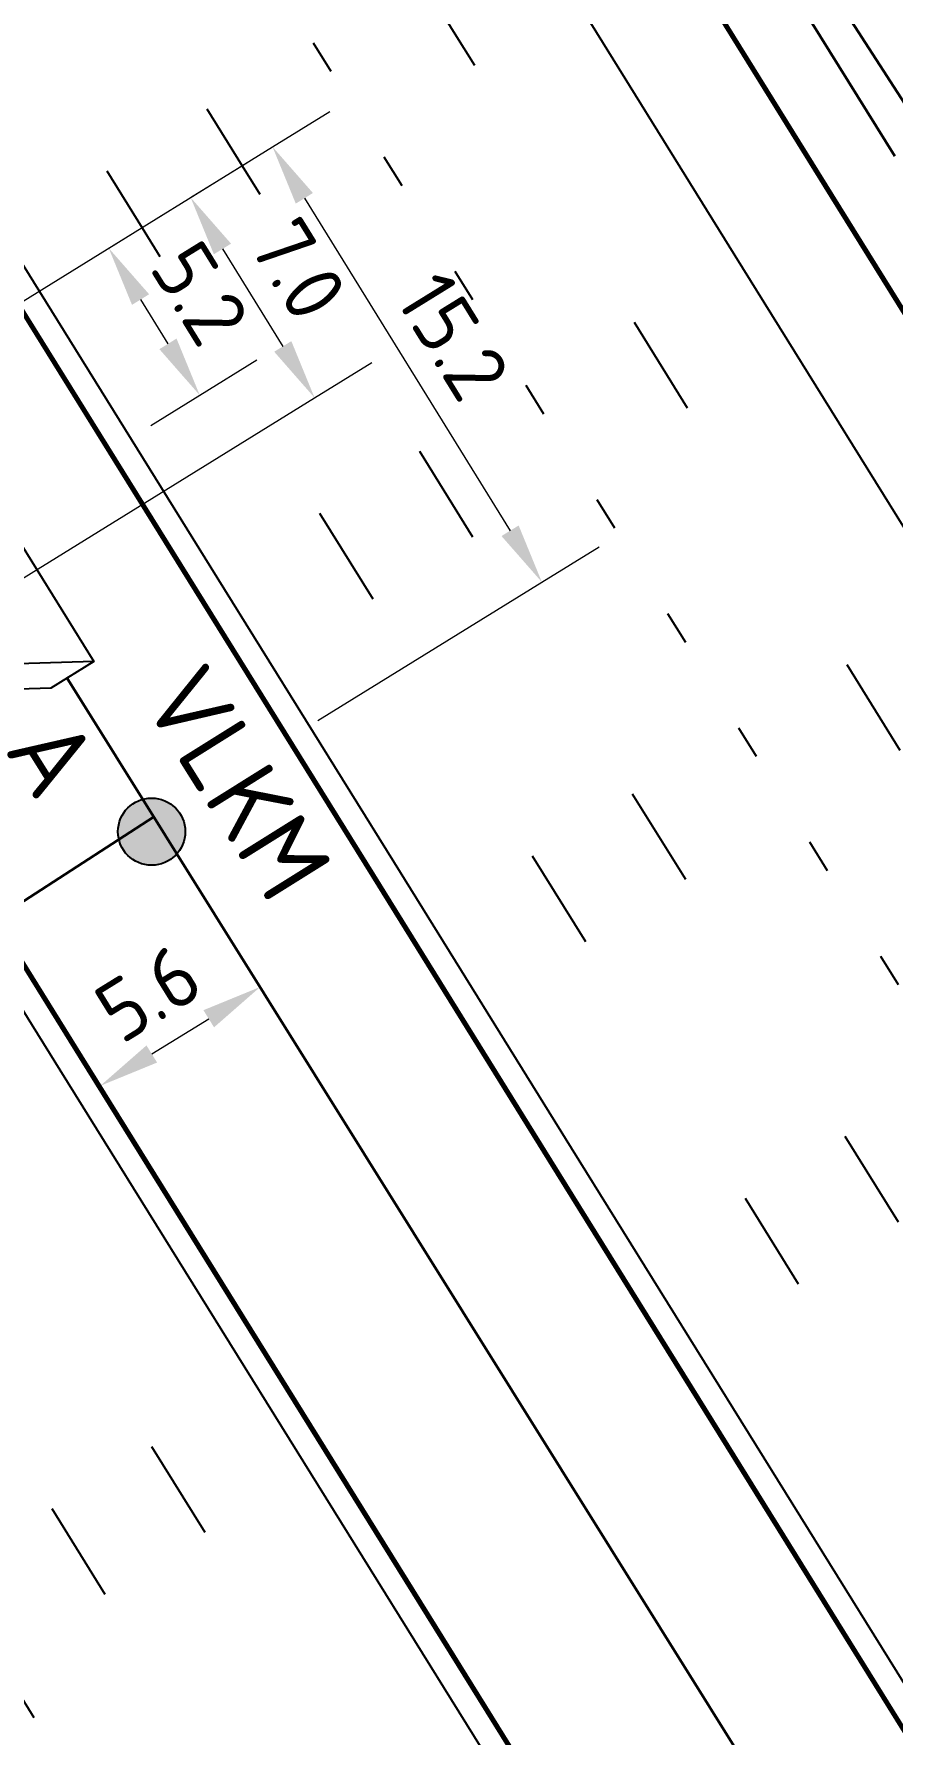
# Model space of a CAD drawing. Header units: metres. Extents: x 134219 to 139178, y 438661 to 444352.
# Drawn here: x 135927.6 to 135953.1, y 442348.5 to 442399.1 of the extents above; entities that cross this region are included whole.
import ezdxf
from ezdxf.enums import TextEntityAlignment as Align

# ---------------------------------------------------------------- set-up
doc = ezdxf.new("R2010")
doc.units = ezdxf.units.M
doc.linetypes.add('13strp', pattern=[4, 1, -3])
doc.linetypes.add('39strp', pattern=[12, 3, -9])
doc.layers.get('DEFPOINTS').update_dxf_attribs({"color": 193})
for name, color, linetype, lineweight in [('N-WE-KL-DATA-T18', 1, 'Continuous', 18), ('N-WE-KL-DATA-T25', 7, 'Continuous', 25), ('N-WE-KL-DATA_GLASVEZEL_HULPSTUK-S', 90, 'Continuous', 25), ('N-WE-KL-ET_HULPSTUK_MOF-S', 10, 'Continuous', 25), ('N-WE-KL-ET_LS_HULPSTUK_MOF-T18', 10, 'Continuous', 18), ('N-WE-KL-ET_LS_HULPSTUK_MOF-T25', 7, 'Continuous', 25), ('N-WE-KL-ET_LS_OV_KABEL-G', 10, 'KL-LS-OV-N', 35), ('N-WE-KL-ET_LS_OV_KABEL-M', 7, 'Continuous', 18), ('N-WE-VW-BEWEGWIJZERING_DRAAGCONSTRUCTIE-PORTAAL-S', 10, 'Continuous', 25), ('Utd-ondergr-nw', 8, '13strp', 35)]:
    doc.layers.add(name, color=color, linetype=linetype, lineweight=lineweight)
doc.layers.add('N-WE-KL-MONITORING-T25', color=2, linetype='Continuous')
doc.layers.add('Utd-weg-nw', color=8, linetype='Continuous')
doc.styles.add('ISO25', font='NLCS-ISO.ttf')
doc.styles.add('NLCS-ISO', font='NLCS-ISO.ttf')
doc.styles.add('NLCS_18', font='NLCS-ISO.ttf', dxfattribs={"height": 1.8})
doc.linetypes.add('KL-LS-OV-N', pattern='A,4,-1,[103,NLCS.SHX,S=0.75,R=0,X=0,Y=0],-1,4,-1.5,["0V",Standard,S=1,R=0,X=0,Y=-0.5],-3', length=14.5)
doc.dimstyles.new('NLCS_t18_pijl_Dimension_l3_h1', dxfattribs={"dimtxt": 1.8, "dimasz": 1.8, "dimexe": 2, "dimexo": 2, "dimgap": 0.7, "dimtad": 1, "dimdec": 1, "dimzin": 0, "dimdsep": 46, "dimtxsty": 'NLCS_18', "dimcen": 2.5, "dimdle": 2, "dimclrd": 256, "dimclre": 256, "dimclrt": 256, "dimadec": 1, "dimazin": 0, "dimtfac": 1, "dimtdec": 1, "dimtofl": 0, "dimtmove": 1, "dimatfit": 0, "dimfxl": 0, "dimtolj": 1, "dimtzin": 0, "dimlwd": 18, "dimlwe": 18, "dimarcsym": 0})

# ---------------------------------------------------------------- blocks, each defined once
blk = doc.blocks.new('SVW-BEWEGWIJZERING_DRAAGCONSTRUCTIE_PORTAAL_ANWB (A2 75.400 HRL)')
for points in [[(-0.958, 0.288), (-28.588, -16.865)], [(-0.166, -0.986), (-27.797, -18.139)]]:
    blk.add_lwpolyline(points)
at = {"ltscale": 10}
blk.add_lwpolyline([(-0.85, -0.527, 1.5, 1.5, 0), (-27.028, -16.779, 0, 0, 0)], format="xyseb", dxfattribs=at)
blk = doc.blocks.new('SKL-ET_HULP_VERGROTELUSKOPPELMOF-SO')
at = {"ltscale": 10}
h = blk.add_hatch(color=256, dxfattribs=at)
edge = h.paths.add_edge_path()
edge.add_arc((0, 0), 1, 0, 360)
blk.add_circle((0, 0), 1)
at = {"layer": 'N-WE-KL-ET_LS_HULPSTUK_MOF-T18', "style": 'NLCS-ISO', "flags": 1}
for tag, p in [('OMSCHRIJVING_LEGENDA', (0, -8.431)), ('CONSTRUCTIENUMMER', (0, -12.215)), ('LOCATIE', (0, -16)), ('AANTAL_LUSPAREN', (0, -19.784)), ('POSITIE_X', (0, -23.569)), ('POSITIE_Y', (0, -27.353)), ('OVERIGE_OPMERKING(EN)_1', (0, -31.138)), ('OVERIGE_OPMERKING(EN)_2', (0, -34.922))]:
    blk.add_attdef(tag, p, '', height=1.8, dxfattribs=at)
at = {"layer": 'N-WE-KL-ET_LS_HULPSTUK_MOF-T25', "style": 'NLCS-ISO'}
blk.add_attdef('SOORT_MOF', (0, 2.715), '', height=2.25, dxfattribs=at)
blk = doc.blocks.new('SKL-DATA_GLASVEZEL_KABELPUT_RECHTHOEKIG')
at = {"color": 0, "linetype": 'ByBlock'}
for points in [[(-3.75, -0.866), (-2.625, 1.083), (2.625, 1.083), (1.5, -0.866)], [(2.625, 1.083), (2.625, -0.417), (1.5, -2.366)], [(-3.75, -0.866), (1.5, -0.866), (1.5, -2.366), (-3.75, -2.366), (-3.75, -0.866)]]:
    blk.add_lwpolyline(points, dxfattribs=at)
at = {"layer": 'N-WE-KL-DATA-T18', "linetype": 'ByBlock', "style": 'NLCS-ISO', "flags": 1}
for tag, p in [('OMSCHRIJVING_LEGENDA', (-0.562, -8.322)), ('LOCATIE', (-0.562, -12.107)), ('TYPE_HANDHOLE', (-0.562, -15.891)), ('TYPE_GCO', (-0.562, -19.676)), ('BPS-CODERING', (-0.562, -23.46)), ('POSITIE_X', (-0.562, -27.245)), ('POSITIE_Y', (-0.562, -31.029)), ('OVERIGE_OPMERKING(EN)_1', (-0.562, -34.814)), ('OVERIGE_OPMERKING(EN)_2', (-0.562, -38.598))]:
    blk.add_attdef(tag, p, '', height=1.8, dxfattribs=at)
at = {"layer": 'N-WE-KL-DATA-T25', "linetype": 'ByBlock', "style": 'NLCS-ISO'}
blk.add_attdef('TYPE_SYMBOOL', text='', height=2.5, dxfattribs=at).set_placement((15.349, -0.13), align=Align.MIDDLE_CENTER)
blk = doc.blocks.new('*D275')
at = {"layer": 'DEFPOINTS', "color": 0, "transparency": 16777216}
for p in [(135929.813, 442392.736), (135932.522, 442388.356), (135932.522, 442388.356)]:
    blk.add_point(p, dxfattribs=at)
at = {"layer": 'N-WE-KL-ET_LS_OV_KABEL-M', "lineweight": 18, "transparency": 16777216}
for p, q in [((135929.813, 442392.736), (135931.514, 442393.788)), ((135932.522, 442388.356), (135934.223, 442389.408))]:
    blk.add_line(p, q, dxfattribs=at)
at = {"layer": 'N-WE-KL-ET_LS_OV_KABEL-M', "linetype": 'Continuous', "lineweight": 18, "transparency": 16777216}
blk.add_line((135930.76, 442391.205), (135931.575, 442389.887), dxfattribs=at)
at = {"layer": 'N-WE-KL-ET_LS_OV_KABEL-M', "transparency": 16777216}
for points in [[(135931.015, 442391.363), (135930.505, 442391.048), (135929.813, 442392.736)], [(135931.83, 442390.045), (135931.32, 442389.729), (135932.522, 442388.356)]]:
    blk.add_solid(points, dxfattribs=at)
at = {"layer": 'N-WE-KL-ET_LS_OV_KABEL-M', "transparency": 16777216, "insert": (135932.528, 442391.388), "char_height": 1.8, "attachment_point": 5, "rotation": 301.7364, "style": 'NLCS_18'}
blk.add_mtext('\\A1;5.2', dxfattribs=at)
blk = doc.blocks.new('*D276')
at = {"layer": 'DEFPOINTS', "color": 0, "transparency": 16777216}
for p in [(135932.25, 442394.243), (135935.938, 442388.28), (135935.938, 442388.28)]:
    blk.add_point(p, dxfattribs=at)
at = {"layer": 'N-WE-KL-ET_LS_OV_KABEL-M', "lineweight": 18, "transparency": 16777216}
for p, q in [((135932.25, 442394.243), (135933.951, 442395.295)), ((135935.938, 442388.28), (135937.639, 442389.332))]:
    blk.add_line(p, q, dxfattribs=at)
at = {"layer": 'N-WE-KL-ET_LS_OV_KABEL-M', "linetype": 'Continuous', "lineweight": 18, "transparency": 16777216}
blk.add_line((135933.196, 442392.713), (135934.991, 442389.811), dxfattribs=at)
at = {"layer": 'N-WE-KL-ET_LS_OV_KABEL-M', "transparency": 16777216}
for points in [[(135933.452, 442392.87), (135932.941, 442392.555), (135932.25, 442394.243)], [(135935.246, 442389.968), (135934.736, 442389.653), (135935.938, 442388.28)]]:
    blk.add_solid(points, dxfattribs=at)
at = {"layer": 'N-WE-KL-ET_LS_OV_KABEL-M', "transparency": 16777216, "insert": (135935.455, 442392.103), "char_height": 1.8, "attachment_point": 5, "rotation": 301.7364, "style": 'NLCS_18'}
blk.add_mtext('\\A1;7.0', dxfattribs=at)
blk = doc.blocks.new('*D277')
at = {"layer": 'DEFPOINTS', "color": 0, "transparency": 16777216}
for p in [(135934.686, 442395.751), (135942.701, 442382.793), (135942.701, 442382.793)]:
    blk.add_point(p, dxfattribs=at)
at = {"layer": 'N-WE-KL-ET_LS_OV_KABEL-M', "lineweight": 18, "transparency": 16777216}
for p, q in [((135934.686, 442395.751), (135936.387, 442396.803)), ((135942.701, 442382.793), (135944.402, 442383.845))]:
    blk.add_line(p, q, dxfattribs=at)
at = {"layer": 'N-WE-KL-ET_LS_OV_KABEL-M', "linetype": 'Continuous', "lineweight": 18, "transparency": 16777216}
blk.add_line((135935.633, 442394.22), (135941.754, 442384.324), dxfattribs=at)
at = {"layer": 'N-WE-KL-ET_LS_OV_KABEL-M', "transparency": 16777216}
for points in [[(135935.888, 442394.378), (135935.378, 442394.062), (135934.686, 442395.751)], [(135942.009, 442384.481), (135941.499, 442384.166), (135942.701, 442382.793)]]:
    blk.add_solid(points, dxfattribs=at)
at = {"layer": 'N-WE-KL-ET_LS_OV_KABEL-M', "transparency": 16777216, "insert": (135940.054, 442390.113), "char_height": 1.8, "attachment_point": 5, "rotation": 301.7364, "style": 'NLCS_18'}
blk.add_mtext('\\A1;15.2', dxfattribs=at)
blk = doc.blocks.new('*D279')
at = {"layer": 'DEFPOINTS', "color": 0, "transparency": 16777216}
for p in [(135934.319, 442370.744), (135934.319, 442370.744), (135929.563, 442367.802)]:
    blk.add_point(p, dxfattribs=at)
at = {"layer": 'N-WE-KL-ET_LS_OV_KABEL-M', "lineweight": 18, "transparency": 16777216}
for p, q in [((135934.319, 442370.744), (135933.267, 442372.445)), ((135929.563, 442367.802), (135928.511, 442369.503))]:
    blk.add_line(p, q, dxfattribs=at)
at = {"layer": 'N-WE-KL-ET_LS_OV_KABEL-M', "linetype": 'Continuous', "lineweight": 18, "transparency": 16777216}
blk.add_line((135931.094, 442368.749), (135932.788, 442369.797), dxfattribs=at)
at = {"layer": 'N-WE-KL-ET_LS_OV_KABEL-M', "transparency": 16777216}
for points in [[(135932.63, 442370.052), (135932.946, 442369.542), (135934.319, 442370.744)], [(135930.936, 442369.004), (135931.252, 442368.494), (135929.563, 442367.802)]]:
    blk.add_solid(points, dxfattribs=at)
at = {"layer": 'N-WE-KL-ET_LS_OV_KABEL-M', "transparency": 16777216, "insert": (135930.99, 442370.566), "char_height": 1.8, "attachment_point": 5, "rotation": 31.7364, "style": 'NLCS_18'}
blk.add_mtext('\\A1;5.6', dxfattribs=at)

msp = doc.modelspace()

# ---------------------------------------------------------------- linework, layer by layer
at = {"layer": 'N-WE-KL-ET_LS_OV_KABEL-G', "elevation": 1.475, "flags": 128}
msp.add_lwpolyline([(135928.561, 442379.97), (135993.388, 442276.103), (135998.088, 442268.147), (136007.906, 442252.625)], dxfattribs=at)
at = {"layer": 'N-WE-KL-ET_LS_OV_KABEL-G', "flags": 128}
msp.add_lwpolyline([(135925.511, 442372.161), (135931.157, 442375.81)], dxfattribs=at)
at = {"layer": 'N-WE-KL-ET_LS_OV_KABEL-M'}
for points in [[(135922.759, 442388.374), (135934.686, 442395.751)], [(135931.07, 442387.458), (135932.522, 442388.356)], [(135926.668, 442382.546), (135935.938, 442388.28)], [(135936.038, 442378.672), (135942.701, 442382.793)]]:
    msp.add_lwpolyline(points, dxfattribs=at)
at = {"layer": 'Utd-ondergr-nw', "linetype": 'Continuous', "flags": 128}
for points in [[(135892.301, 442498.393), (135897.084, 442490.109), (135902.028, 442481.408), (135906.964, 442472.702), (135911.92, 442464.008), (135916.889, 442455.323), (135921.836, 442446.624), (135927.149, 442438.151), (135932.53, 442429.722), (135937.911, 442421.292), (135943.273, 442412.85), (135948.704, 442404.452), (135954.136, 442396.054)], [(135892.303, 442498.394), (135896.978, 442489.973), (135901.854, 442481.258), (135906.756, 442472.551), (135911.677, 442463.849), (135916.612, 442455.149), (135920.487, 442448.325), (135921.553, 442446.448), (135926.828, 442437.952), (135932.103, 442429.457), (135937.378, 442420.961), (135942.653, 442412.465), (135947.928, 442403.97), (135953.203, 442395.474)], [(135888.339, 442496.09), (135893.388, 442487.782), (135898.603, 442479.262), (135903.843, 442470.753), (135909.099, 442462.252), (135914.367, 442453.756), (135918.504, 442447.093), (135919.642, 442445.261), (135924.916, 442436.765), (135930.191, 442428.27), (135935.466, 442419.774), (135940.741, 442411.279), (135946.016, 442402.783), (135951.291, 442394.287), (135956.566, 442385.792)], [(135888.4, 442496.125), (135893.447, 442487.819), (135898.663, 442479.299), (135903.902, 442470.79), (135909.159, 442462.289), (135914.427, 442453.793), (135918.563, 442447.13), (135919.701, 442445.298), (135924.976, 442436.802), (135930.251, 442428.307), (135935.526, 442419.811), (135940.801, 442411.316), (135946.076, 442402.82), (135951.351, 442394.324), (135956.626, 442385.829)], [(135869.132, 442484.524), (135874.407, 442476.029), (135879.682, 442467.533), (135884.957, 442459.037), (135890.231, 442450.542), (135895.506, 442442.046), (135900.781, 442433.551), (135906.056, 442425.055), (135911.331, 442416.559), (135916.606, 442408.064), (135921.881, 442399.568), (135927.156, 442391.073), (135932.431, 442382.577), (135937.706, 442374.081), (135942.981, 442365.586), (135948.256, 442357.09), (135953.531, 442348.595)], [(135869.072, 442484.487), (135874.347, 442475.992), (135879.622, 442467.496), (135884.897, 442459), (135890.172, 442450.505), (135895.447, 442442.009), (135900.722, 442433.514), (135905.997, 442425.018), (135911.272, 442416.522), (135916.547, 442408.027), (135921.822, 442399.531), (135927.097, 442391.036), (135932.371, 442382.54), (135937.646, 442374.045), (135942.921, 442365.549), (135948.196, 442357.053), (135953.471, 442348.558)], [(135858.783, 442481.665), (135860.381, 442479.091), (135865.656, 442470.595), (135870.931, 442462.1), (135876.206, 442453.604), (135881.481, 442445.109), (135886.756, 442436.613), (135892.031, 442428.117), (135897.306, 442419.622), (135902.581, 442411.126), (135907.856, 442402.631), (135913.131, 442394.135), (135918.406, 442385.639), (135923.68, 442377.144), (135928.955, 442368.648), (135934.23, 442360.153), (135939.505, 442351.657), (135944.78, 442343.162), (135950.055, 442334.666), (135955.33, 442326.17)], [(135858.842, 442481.702), (135860.441, 442479.128), (135865.716, 442470.632), (135870.991, 442462.137), (135876.266, 442453.641), (135881.54, 442445.146), (135886.815, 442436.65), (135892.09, 442428.154), (135897.365, 442419.659), (135902.64, 442411.163), (135907.915, 442402.668), (135913.19, 442394.172), (135918.465, 442385.676), (135923.74, 442377.181), (135929.015, 442368.685), (135934.29, 442360.19), (135939.565, 442351.694), (135944.84, 442343.198), (135950.115, 442334.703), (135955.39, 442326.207)]]:
    msp.add_lwpolyline(points, dxfattribs=at)
at = {"layer": 'Utd-weg-nw', "linetype": 'Continuous', "flags": 128}
for points in [[(135885.443, 442494.405), (135890.528, 442486.038), (135895.749, 442477.509), (135900.992, 442468.994), (135906.251, 442460.488), (135911.521, 442451.99), (135915.658, 442445.326), (135916.796, 442443.494), (135922.07, 442434.998), (135927.345, 442426.503), (135932.62, 442418.007), (135937.895, 442409.511), (135943.17, 442401.016), (135948.445, 442392.52), (135953.72, 442384.025)], [(135869.726, 442484.893), (135875.001, 442476.398), (135880.276, 442467.902), (135885.551, 442459.407), (135890.826, 442450.911), (135896.101, 442442.415), (135901.376, 442433.92), (135906.651, 442425.424), (135911.926, 442416.929), (135917.201, 442408.433), (135922.476, 442399.937), (135927.751, 442391.442), (135933.026, 442382.946), (135938.301, 442374.451), (135943.576, 442365.955), (135948.85, 442357.46), (135954.125, 442348.964)], [(135858.188, 442481.296), (135859.787, 442478.722), (135865.062, 442470.226), (135870.336, 442461.731), (135875.611, 442453.235), (135880.886, 442444.739), (135886.161, 442436.244), (135891.436, 442427.748), (135896.711, 442419.253), (135901.986, 442410.757), (135907.261, 442402.261), (135912.536, 442393.766), (135917.811, 442385.27), (135923.086, 442376.775), (135928.361, 442368.279), (135933.636, 442359.783), (135938.911, 442351.288), (135944.186, 442342.792), (135949.46, 442334.297), (135954.735, 442325.801)]]:
    msp.add_lwpolyline(points, dxfattribs=at)
at = {"layer": 'Utd-weg-nw', "linetype": '39strp', "flags": 128}
for points in [[(135882.33, 442492.596), (135887.454, 442484.163), (135892.681, 442475.625), (135897.928, 442467.103), (135903.191, 442458.593), (135908.462, 442450.091), (135912.6, 442443.427), (135913.737, 442441.595), (135919.012, 442433.099), (135924.287, 442424.604), (135929.562, 442416.108), (135934.837, 442407.613), (135940.112, 442399.117), (135945.387, 442390.621), (135950.662, 442382.126), (135955.937, 442373.63), (135961.212, 442365.135), (135966.486, 442356.639), (135971.761, 442348.143), (135977.036, 442339.648), (135982.311, 442331.152), (135987.586, 442322.657), (135992.861, 442314.161), (135998.136, 442305.665), (136003.411, 442297.17), (136008.686, 442288.674), (136013.961, 442280.179), (136019.236, 442271.683), (136024.511, 442263.187), (136029.786, 442254.692), (136035.061, 442246.196), (136040.336, 442237.701), (136045.61, 442229.205), (136050.885, 442220.71), (136056.16, 442212.214), (136061.435, 442203.718), (136066.71, 442195.223), (136071.985, 442186.727), (136077.26, 442178.232), (136082.535, 442169.736), (136087.81, 442161.24), (136093.085, 442152.745), (136098.36, 442144.249), (136103.635, 442135.754), (136108.91, 442127.258), (136114.185, 442118.762), (136119.46, 442110.267)], [(135875.758, 442488.639), (135881.033, 442480.143), (135886.308, 442471.647), (135891.583, 442463.152), (135896.858, 442454.656), (135902.133, 442446.161), (135907.408, 442437.665), (135912.683, 442429.169), (135917.958, 442420.674), (135923.233, 442412.178), (135928.508, 442403.683), (135933.783, 442395.187), (135939.058, 442386.692), (135944.332, 442378.196), (135949.607, 442369.7), (135954.882, 442361.205), (135960.157, 442352.709), (135965.432, 442344.214), (135970.707, 442335.718), (135975.982, 442327.222), (135981.257, 442318.727), (135986.532, 442310.231), (135991.807, 442301.736), (135997.082, 442293.24), (136002.357, 442284.744), (136007.632, 442276.249), (136012.907, 442267.753), (136018.182, 442259.258), (136023.456, 442250.762), (136028.731, 442242.266), (136034.006, 442233.771), (136039.281, 442225.275), (136044.556, 442216.78), (136049.831, 442208.284), (136055.106, 442199.789), (136060.381, 442191.293), (136065.656, 442182.797), (136070.931, 442174.302), (136076.206, 442165.806), (136081.481, 442157.311), (136086.756, 442148.815), (136092.031, 442140.319), (136097.306, 442131.824), (136102.581, 442123.328), (136107.855, 442114.833), (136113.13, 442106.337), (136118.405, 442097.841), (136123.68, 442089.346), (136127.125, 442083.797)], [(135872.785, 442486.792), (135878.06, 442478.297), (135883.335, 442469.801), (135888.61, 442461.306), (135893.885, 442452.81), (135899.16, 442444.314), (135904.434, 442435.819), (135909.709, 442427.323), (135914.984, 442418.828), (135920.259, 442410.332), (135925.534, 442401.836), (135930.809, 442393.341), (135936.084, 442384.845), (135941.359, 442376.35), (135946.634, 442367.854), (135951.909, 442359.359), (135957.184, 442350.863), (135962.459, 442342.367), (135967.734, 442333.872), (135973.009, 442325.376), (135978.284, 442316.881), (135983.558, 442308.385), (135988.833, 442299.889), (135994.108, 442291.394), (135999.383, 442282.898), (136004.658, 442274.403), (136009.933, 442265.907), (136015.208, 442257.411), (136020.483, 442248.916), (136025.758, 442240.42), (136031.033, 442231.925), (136036.308, 442223.429), (136041.583, 442214.933), (136046.858, 442206.438), (136052.133, 442197.942), (136057.408, 442189.447), (136062.682, 442180.951), (136067.957, 442172.456), (136073.232, 442163.96), (136078.507, 442155.464), (136083.782, 442146.969), (136089.057, 442138.473), (136094.332, 442129.978), (136099.607, 442121.482), (136104.882, 442112.986), (136110.157, 442104.491), (136115.432, 442095.995), (136120.707, 442087.5), (136123.768, 442082.569)], [(135855.13, 442479.397), (135856.728, 442476.823), (135862.003, 442468.327), (135867.278, 442459.832), (135872.553, 442451.336), (135877.828, 442442.84), (135883.103, 442434.345), (135888.378, 442425.849), (135893.653, 442417.354), (135898.928, 442408.858), (135904.203, 442400.362), (135909.478, 442391.867), (135914.752, 442383.371), (135920.027, 442374.876), (135925.302, 442366.38), (135930.577, 442357.884), (135935.852, 442349.389), (135941.127, 442340.893), (135946.402, 442332.398), (135951.677, 442323.902), (135956.952, 442315.407), (135962.227, 442306.911), (135967.502, 442298.415), (135972.777, 442289.92), (135978.052, 442281.424), (135983.327, 442272.929), (135988.602, 442264.433), (135993.876, 442255.937), (135999.151, 442247.442), (136004.426, 442238.946), (136009.701, 442230.451), (136014.976, 442221.955), (136020.251, 442213.459), (136025.526, 442204.964), (136030.801, 442196.468), (136036.076, 442187.973), (136041.351, 442179.477), (136046.626, 442170.981), (136051.901, 442162.486), (136057.176, 442153.99), (136062.451, 442145.495), (136067.726, 442136.999), (136073.001, 442128.504), (136078.275, 442120.008), (136083.55, 442111.512), (136088.825, 442103.017), (136094.1, 442094.521), (136099.375, 442086.026), (136104.65, 442077.53), (136105.639, 442075.937)], [(135852.156, 442477.551), (135853.755, 442474.977), (135859.03, 442466.481), (135864.305, 442457.985), (135869.58, 442449.49), (135874.854, 442440.994), (135880.129, 442432.499), (135885.404, 442424.003), (135890.679, 442415.507), (135895.954, 442407.012), (135901.229, 442398.516), (135906.504, 442390.021), (135911.779, 442381.525), (135917.054, 442373.029), (135922.329, 442364.534), (135927.604, 442356.038), (135932.879, 442347.543), (135938.154, 442339.047), (135943.429, 442330.551), (135948.704, 442322.056), (135953.978, 442313.56), (135959.253, 442305.065), (135964.528, 442296.569), (135969.803, 442288.074), (135975.078, 442279.578), (135980.353, 442271.082), (135985.628, 442262.587), (135990.903, 442254.091), (135996.178, 442245.596), (136001.453, 442237.1), (136006.728, 442228.604), (136012.003, 442220.109), (136017.278, 442211.613), (136022.553, 442203.118), (136027.828, 442194.622), (136033.103, 442186.126), (136038.377, 442177.631), (136043.652, 442169.135), (136048.927, 442160.64), (136054.202, 442152.144), (136059.477, 442143.648), (136064.752, 442135.153), (136070.027, 442126.657), (136075.302, 442118.162), (136080.577, 442109.666), (136085.852, 442101.171), (136091.127, 442092.675), (136096.402, 442084.179), (136101.677, 442075.684), (136102.282, 442074.709)]]:
    msp.add_lwpolyline(points, dxfattribs=at)
at = {"layer": 'Utd-weg-nw', "linetype": '13strp', "flags": 128}
for points in [[(135878.923, 442490.604), (135884.198, 442482.108), (135889.473, 442473.612), (135894.748, 442465.117), (135900.023, 442456.621), (135905.298, 442448.126), (135910.573, 442439.63), (135915.847, 442431.134), (135921.122, 442422.639), (135926.397, 442414.143), (135931.672, 442405.648), (135936.947, 442397.152), (135942.222, 442388.656), (135947.497, 442380.161), (135952.772, 442371.665), (135958.047, 442363.17), (135963.322, 442354.674), (135968.597, 442346.178), (135973.872, 442337.683), (135979.147, 442329.187), (135984.422, 442320.692), (135989.697, 442312.196), (135994.971, 442303.701), (136000.246, 442295.205), (136005.521, 442286.709), (136010.796, 442278.214), (136016.071, 442269.718), (136021.346, 442261.223), (136026.621, 442252.727), (136031.896, 442244.231), (136037.171, 442235.736), (136042.446, 442227.24), (136047.721, 442218.745), (136052.996, 442210.249), (136058.271, 442201.753), (136063.546, 442193.258), (136068.821, 442184.762), (136074.095, 442176.267), (136079.37, 442167.771), (136084.645, 442159.275), (136089.92, 442150.78), (136095.195, 442142.284), (136100.47, 442133.789), (136105.745, 442125.293), (136111.02, 442116.798), (136116.295, 442108.302), (136121.57, 442099.806), (136126.845, 442091.311), (136130.698, 442085.104)], [(135848.992, 442475.586), (135850.59, 442473.012), (135855.865, 442464.516), (135861.14, 442456.02), (135866.415, 442447.525), (135871.69, 442439.029), (135876.965, 442430.534), (135882.24, 442422.038), (135887.515, 442413.542), (135892.79, 442405.047), (135898.065, 442396.551), (135903.339, 442388.056), (135908.614, 442379.56), (135913.889, 442371.065), (135919.164, 442362.569), (135924.439, 442354.073), (135929.714, 442345.578), (135934.989, 442337.082), (135940.264, 442328.587), (135945.539, 442320.091), (135950.814, 442311.595), (135956.089, 442303.1), (135961.364, 442294.604), (135966.639, 442286.109), (135971.914, 442277.613), (135977.189, 442269.117), (135982.463, 442260.622), (135987.738, 442252.126)]]:
    msp.add_lwpolyline(points, dxfattribs=at)

# ---------------------------------------------------------------- block references
at = {"layer": 'N-WE-KL-DATA_GLASVEZEL_HULPSTUK-S'}
ref = msp.add_blockref('SKL-DATA_GLASVEZEL_KABELPUT_RECHTHOEKIG', (135927.062, 442382.092), dxfattribs=dict(at, rotation=301.8359403562467))
ref.add_attrib('TYPE_SYMBOOL', 'A', (135926.679, 442377.824), dxfattribs={"layer": 'N-WE-KL-MONITORING-T25', "height": 2.25, "rotation": 302.0379, "style": 'ISO25'})
at = {"layer": 'N-WE-KL-ET_HULPSTUK_MOF-S'}
ref = msp.add_blockref('SKL-ET_HULP_VERGROTELUSKOPPELMOF-SO', (135931.088, 442375.367, 2.142), dxfattribs=at)
ref.add_attrib('SOORT_MOF', 'VLKM', (135930.74, 442379.345, 0.638), dxfattribs={"layer": 'N-WE-KL-MONITORING-T25', "height": 2.25, "rotation": 302.0379, "style": 'ISO25'})
at = {"layer": 'N-WE-VW-BEWEGWIJZERING_DRAAGCONSTRUCTIE-PORTAAL-S'}
msp.add_blockref('SVW-BEWEGWIJZERING_DRAAGCONSTRUCTIE_PORTAAL_ANWB (A2 75.400 HRL)', (135946.208, 442414.64), dxfattribs=at)

# ---------------------------------------------------------------- dimensions: what is measured, and where the dimension line sits
at = {"layer": 'N-WE-KL-ET_LS_OV_KABEL-M'}
for p1, p2, picture, middle in [((135934.686, 442395.751), (135942.701, 442382.793), '*D277', (135940.054, 442390.113)), ((135932.25, 442394.243), (135935.938, 442388.28), '*D276', (135935.455, 442392.103)), ((135929.813, 442392.736), (135932.522, 442388.356), '*D275', (135932.528, 442391.388))]:
    dim = msp.add_aligned_dim(p1=p1, p2=p2, distance=0, dimstyle='NLCS_t18_pijl_Dimension_l3_h1', dxfattribs=at)
    dim.commit()
    dim.dimension.update_dxf_attribs({"geometry": picture, "text_midpoint": middle})
dim = msp.add_linear_dim(base=(135934.319, 442370.744), p1=(135929.563, 442367.802), p2=(135934.319, 442370.744), angle=31.7364, dimstyle='NLCS_t18_pijl_Dimension_l3_h1', dxfattribs=at)
dim.commit()
dim.dimension.update_dxf_attribs({"geometry": '*D279', "text_midpoint": (135931.832, 442369.205), "dimtype": 161})

doc.saveas('drawing.dxf')
